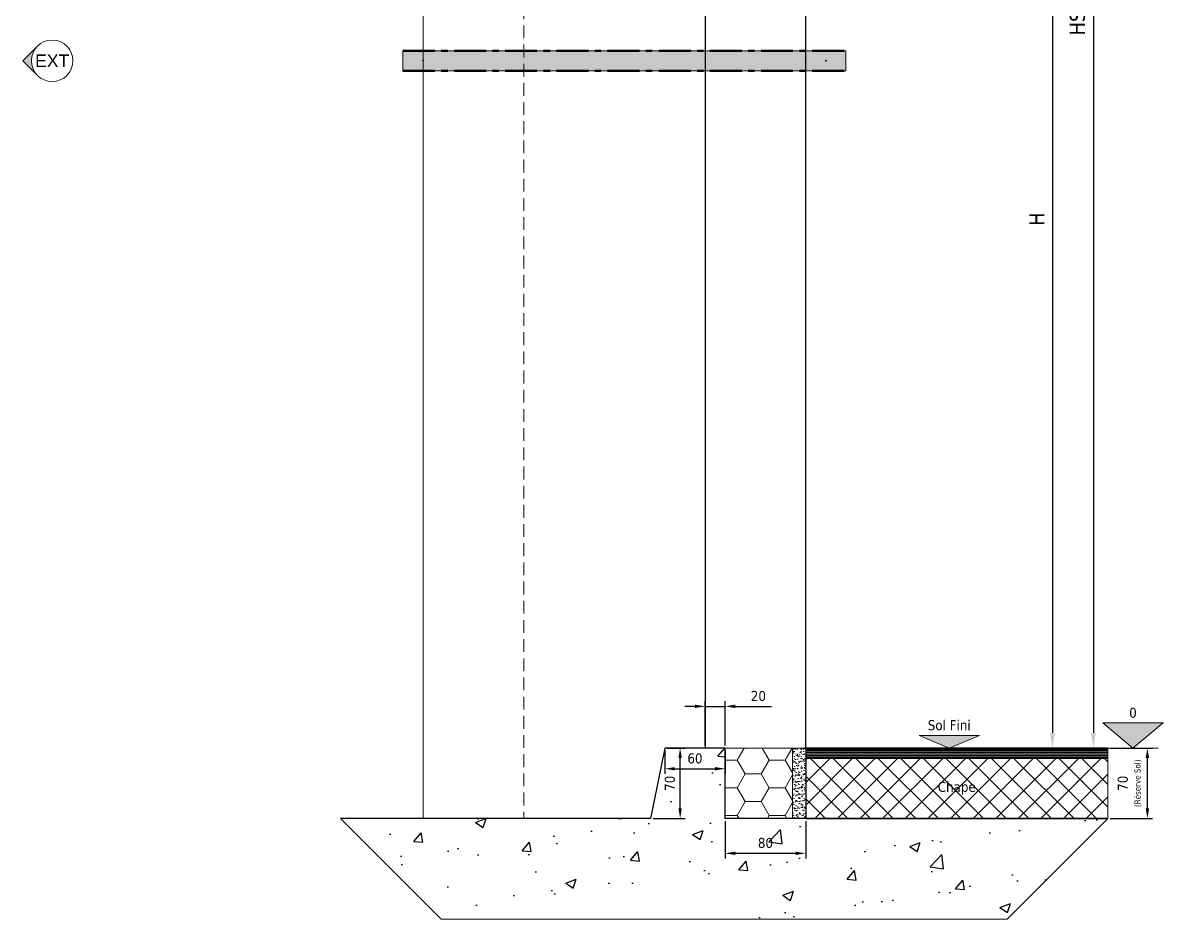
# Model space of a CAD drawing. Header units: millimetres. Extents: x -20000 to 230000, y -17405 to 24510.
# Drawn here: x 54323 to 55455, y 4924 to 5814 of the extents above; entities that cross this region are included whole.
import ezdxf
from ezdxf.enums import TextEntityAlignment as Align

# ---------------------------------------------------------------- set-up
doc = ezdxf.new("R2010")
doc.units = ezdxf.units.MM
doc.header["$PDMODE"] = 35
doc.header["$PDSIZE"] = 0.5
doc.linetypes.add('AXES', pattern=[50.800000000000004, 31.75, -6.35, 6.35, -6.35])
doc.linetypes.add('CACHE', pattern=[9.524999999999999, 6.35, -3.175])
doc.layers.get('0').update_dxf_attribs({"lineweight": 13})
doc.layers.get('Defpoints').update_dxf_attribs({"true_color": 0xc2a584})
for name, color, linetype, lineweight in [('0 - 1 (validé)', 3, 'Continuous', 13), ('1 - Axe', 1, 'AXES', 0), ('1 - BETON', 251, 'Continuous', 25), ('1 - Bois', 44, 'Continuous', 13), ('1 - Béton', 251, 'Continuous', 25), ('1 - Cotation', 32, 'Continuous', 13), ('1 - INTERROMPU', 253, 'CACHE', 13), ('1 - Isolant', 132, 'Continuous', 13), ('1 - Platre', 252, 'Continuous', 13), ('1 - Texte', 7, 'Continuous', 13), ('Texte', 7, 'Continuous', 13)]:
    doc.layers.add(name, color=color, linetype=linetype, lineweight=lineweight)
doc.layers.add('0 - Invisible', color=43, linetype='Continuous', lineweight=0, plot=False)
doc.layers.add('Non visible', color=163, linetype='Continuous', lineweight=25, plot=False)
doc.layers.add('1 - Cache', color=7, linetype='Continuous', lineweight=0, true_color=0xffffff)
doc.styles.get("Standard").update_dxf_attribs({"font": 'ARIALUNI.TTF'})
doc.styles.add('Texte Poralu', font='tahomabd.ttf')
doc.dimstyles.new('100 - 1000', dxfattribs={"dimtxt": 15, "dimasz": 15, "dimexe": 5, "dimexo": 2.5, "dimgap": 8, "dimtad": 1, "dimdec": 1, "dimtxsty": 'Texte Poralu', "dimcen": 10, "dimazin": 0, "dimtfac": 1, "dimtdec": 1, "dimtmove": 0, "dimatfit": 3, "dimfxl": 1, "dimarcsym": 0})
doc.dimstyles.new('30 - 1000', dxfattribs={"dimtxt": 10, "dimasz": 10, "dimexe": 5, "dimexo": 2.5, "dimgap": 5, "dimtad": 1, "dimdec": 1, "dimtxsty": 'Texte Poralu', "dimcen": 5, "dimazin": 0, "dimtfac": 1, "dimtdec": 1, "dimtmove": 0, "dimatfit": 3, "dimfxl": 1, "dimarcsym": 0})

# ---------------------------------------------------------------- blocks, each defined once
blk = doc.blocks.new('Cadre Coupe_Elev')
at = {"layer": 'Defpoints'}
blk.add_point((5000, 5729.996620553562), dxfattribs=at)
at = {"color": 7}
blk.add_attdef('REPERE_1', text='', height=300, dxfattribs=at).set_placement((1000, 9000), align=Align.MIDDLE_CENTER)
at = {"layer": '1 - Texte', "color": 7}
for tag, p in [('DEFINITION1', (5000, 1200)), ('DEFINITION2', (5000, 800))]:
    blk.add_attdef(tag, text='', height=250, dxfattribs=at).set_placement(p, align=Align.MIDDLE_CENTER)
at = {"layer": 'Non visible', "style": 'Texte Poralu'}
for p in [(5447.11721373623, 4905.799125232807), (5447.11721373623, 4605.799125232807)]:
    blk.add_attdef('REPERE_2', text='', height=35, dxfattribs=at).set_placement(p, align=Align.MIDDLE_LEFT)
blk = doc.blocks.new('*U1044')
at = {"layer": '1 - Béton'}
h = blk.add_hatch(dxfattribs=at)
h.set_pattern_fill('ANSI31', color=256, scale=0.5, angle=135)
h.set_pattern_definition([(180, (199.9999999999554, -2.273736754431224e-12), (-3.33066907387547e-16, -1.5875), [])])
h.paths.add_polyline_path([(0, 60.00000000000001), (299.9999999999554, 59.99999999999545), (299.9999999999554, 69.99999999999545), (0, 70)])
h = blk.add_hatch(dxfattribs=at)
h.set_pattern_fill('ANSI37', color=256, scale=5)
h.set_pattern_definition([(45, (199.9999999999554, -2.273736754431224e-12), (-11.22532015133644, 11.22532015133644), []), (135, (199.9999999999554, -2.273736754431224e-12), (-11.22532015133644, -11.22532015133644), [])])
h.paths.add_polyline_path([(0, 0), (299.9999999999554, -6.821210263295947e-12), (299.9999999999554, 59.99999999999545), (0, 60)])
h.paths.add_polyline_path([(125.9083277367138, 20.81766286097819), (173.9506380120663, 20.81766286097819), (173.9506380120663, 42.41940899932608), (125.9083277367138, 42.41940899932608)], flags=24)
at = {"layer": '0 - Invisible'}
for points in [[(0, 60.00000000000001), (299.9999999999554, 59.99999999999545), (299.9999999999554, 69.99999999999545), (0, 70), (0, 60.00000000000001)], [(0, 0), (299.9999999999554, -6.821210263295947e-12), (299.9999999999554, 59.99999999999545), (0, 60), (0, 0)]]:
    blk.add_lwpolyline(points, dxfattribs=at)
at = {"layer": '1 - Béton'}
for points in [[(299.9999999999554, 69.99999999999545), (0, 70), (0, 60.00000000000001), (299.9999999999554, 59.99999999999545)], [(299.9999999999554, 59.99999999999545), (0, 60.00000000000001), (0, 0), (299.9999999999554, -6.821210263295947e-12)]]:
    blk.add_lwpolyline(points, dxfattribs=at)
at = {"layer": 'Texte', "insert": (149.9999999999777, 29.99999999999767), "char_height": 10, "attachment_point": 5, "style": 'Texte Poralu'}
blk.add_mtext_dynamic_manual_height_columns('Chape', width=29.38230259003263, gutter_width=50, heights=[0], dxfattribs=at)
blk = doc.blocks.new('*U1176')
at = {"layer": '1 - Isolant'}
h = blk.add_hatch(dxfattribs=at)
h.set_pattern_fill('HONEY', color=256, scale=5)
h.set_pattern_definition([(0, (-58617.14088961176, -19307.49265059335), (23.8125, 13.748153225), [15.875, -31.75]), (120, (-58617.14088961176, -19307.49265059335), (-23.81249994797095, 13.74815331511695), [15.87499999999995, -31.7499999999999]), (59.99999999999999, (-58617.14088961176, -19307.49265059335), (5.202904551637744e-08, 27.49630654011694), [-31.75, 15.875])])
h.paths.add_polyline_path([(6.110691675125352e-12, -70.00000000002154), (67.00000000016529, -70.00000000002154), (67.00000000017371, 0), (0, 0)])
at = {"layer": '1 - Platre'}
h = blk.add_hatch(dxfattribs=at)
h.set_pattern_fill('AR-SAND', color=256, scale=0.1)
h.set_pattern_definition([(37.50000000000001, (-58617.14088961176, -19307.49265059335), (-0.1600031295984046, 4.894132373293424), [0, -3.860800000000001, 0, -4.318000000000001, 0, -4.1275]), (7.499999999999999, (-58617.14088961176, -19307.49265059335), (4.495232831380027, 7.168251005683543), [0, -2.0828, 0, -3.4798, 0, -1.3335]), (327.5, (-58620.26508961176, -19307.49265059335), (7.90992370241458, 0.01437184678545691), [0, -1.27, 0, -4.572, 0, -5.969]), (317.5, (-58620.26508961176, -19307.49265059335), (7.635564524722972, 2.229293232572162), [0, -0.635, 0, -2.9972, 0, -3.429])])
h.paths.add_polyline_path([(80.00000000017256, -70.00000000002154), (80.00000000017371, 0), (67.00000000017371, 0), (67.00000000016529, -70.00000000002154)])
at = {"layer": '0 - Invisible'}
for points in [[(6.110691675125352e-12, -70.00000000002154), (67.00000000016529, -70.00000000002154)], [(67.00000000016529, -70.00000000002154), (80.00000000017256, -70.00000000002154)]]:
    blk.add_lwpolyline(points, dxfattribs=at)
at = {"layer": '1 - Isolant'}
blk.add_lwpolyline([(67.00000000016529, -70.00000000002154), (67.00000000017371, 0), (0, 0), (6.110691675125352e-12, -70.00000000002154)], dxfattribs=at)
at = {"layer": '1 - Platre'}
blk.add_lwpolyline([(80.00000000017256, -70.00000000002154), (80.00000000017371, 0), (67.00000000017371, 0), (67.00000000016529, -70.00000000002154)], dxfattribs=at)
blk = doc.blocks.new('*U1175')
at = {"layer": '1 - BETON'}
h = blk.add_hatch(dxfattribs=at)
h.set_pattern_fill('CONCRETE', color=256, scale=15, style=0, pattern_type=2)
h.set_pattern_definition([(49.99999999999999, (124.0000000001188, 229.9999999999846), (107.589027390113, -9.412820247389266), [11.25, -123.75]), (355, (124.0000000001188, 229.9999999999846), (-20.81270004195, 112.8288200550018), [9, -99]), (100.4514, (132.9657520001188, 229.2155989999846), (86.77640725710323, 103.415931309143), [9.5610285, -105.1713168]), (46.18420000000002, (124.0000000001188, 259.9999999999845), (160.0861572938467, -24.82785214935271), [16.87499999999971, -185.6249999999977]), (96.6356, (137.3405117501188, 257.9310039499845), (140.1994058323055, 146.1176806350663), [14.3415432, -157.75695]), (351.1842, (124.0000000001188, 259.9999999999845), (140.1992917700441, 146.1177901387987), [13.5, -148.5]), (21, (139.0000000001188, 252.4999999999846), (89.53605781776925, -60.39283359980082), [11.25, -123.75]), (326.0000000000001, (139.0000000001188, 252.4999999999846), (36.49729978823726, 108.772506757028), [9, -99]), (71.4514, (146.4613349501188, 247.4672590999846), (126.0333942872235, 48.37957450649286), [9.5610285, -105.1713168]), (37.50000000000001, (124.0000000001188, 229.9999999999846), (1.8239782975936, 49.93407807469672), [0, -97.8, 0, -100.5, 0, -99.375]), (7.499999999999999, (124.0000000001188, 229.9999999999846), (39.46043061632229, 59.16175678235403), [0, -57.3, 0, -95.55, 0, -37.875]), (327.5, (90.5500000001188, 229.9999999999846), (80.07336542586135, -3.383230760156963), [0, -37.5, 0, -117, 0, -155.25]), (317.5, (75.5500000001188, 229.9999999999846), (87.47792540135794, 15.01574734984766), [0, -48.75, 0, -77.69999999999999, 0, -110.25])])
h.paths.add_polyline_path([(380.0000000001291, -70.00000000001548), (280.0000000001291, -170.0000000000155), (-282.0000000000073, -170.0000000000155), (-382.0000000000073, -70.00000000001548), (-74.00000000000314, -70.00000000001549), (-60, 0), (0, 0), (0, -70.00000000001548)])
at = {"layer": '0 - Invisible'}
blk.add_lwpolyline([(380.0000000001291, -70.00000000001548), (280.0000000001291, -170.0000000000155), (-282.0000000000073, -170.0000000000155), (-382.0000000000073, -70.00000000001548)], dxfattribs=at)
at = {"layer": '1 - BETON'}
blk.add_lwpolyline([(380.0000000001291, -70.00000000001548), (0, -70.00000000001548), (0, 0), (-60, 0), (-74.00000000000314, -70.00000000001549), (-382.0000000000073, -70.00000000001548)], dxfattribs=at)
blk = doc.blocks.new('*D1463')
at = {"layer": '1 - Cotation', "color": 0, "lineweight": -2, "transparency": 16777216}
for p, q in [((55020.00002455668, 5021.23220933935), (55020.00002455668, 4984.157499047591)), ((55100.00002455684, 5021.232209339349), (55100.00002455684, 4984.157499047591)), ((55030.00002455668, 4989.157499047591), (55090.00002455684, 4989.157499047591))]:
    blk.add_line(p, q, dxfattribs=at)
at = {"layer": '1 - Cotation', "color": 0, "transparency": 16777216}
for points in [[(55030.00002455668, 4990.824165714258), (55030.00002455668, 4987.490832380924), (55020.00002455668, 4989.157499047591)], [(55090.00002455684, 4990.824165714258), (55090.00002455684, 4987.490832380924), (55100.00002455684, 4989.157499047591)]]:
    blk.add_solid(points, dxfattribs=at)
at = {"layer": 'Defpoints', "color": 0, "transparency": 16777216}
for p in [(55020.00002455668, 5023.73220933935), (55100.00002455684, 5023.732209339349), (55100.00002455684, 4989.157499047591)]:
    blk.add_point(p, dxfattribs=at)
at = {"layer": '1 - Cotation', "color": 0, "transparency": 16777216, "insert": (55060.00002455676, 4999.38584021616), "char_height": 10, "attachment_point": 5, "style": 'Texte Poralu'}
blk.add_mtext('80', dxfattribs=at)
blk = doc.blocks.new('*U199')
blk.add_hatch(color=256).paths.add_polyline_path([(25, 0), (55, 25), (-5, 25)])
blk.add_line((0, 0), (50, 0))
blk.add_lwpolyline([(25, 0), (55, 25), (-5, 25), (25, 0)])
at = {"style": 'Texte Poralu'}
blk.add_attdef('HAUTEUR', text='', height=10, dxfattribs=at).set_placement((25, 34.99999999999997), align=Align.MIDDLE_CENTER)
blk = doc.blocks.new('*U200')
blk.add_hatch(color=256).paths.add_polyline_path([(0, 0), (29.99999999999999, 12.5), (-30.00000000000001, 12.5)])
blk.add_lwpolyline([(0, 0), (29.99999999999999, 12.5), (-30.00000000000001, 12.5), (0, 0)])
at = {"layer": 'Texte', "insert": (-7.105427357601002e-15, 17.5), "char_height": 10, "attachment_point": 8, "style": 'Texte Poralu'}
blk.add_mtext('Sol Fini', dxfattribs=at)
blk = doc.blocks.new('*D1464')
at = {"color": 0, "lineweight": -2, "transparency": 16777216}
for p, q in [((55402.5000245568, 5093.732209339345), (55444.32851743247, 5093.732209339345)), ((55439.32851743247, 5033.73220933935), (55439.32851743247, 5083.732209339345)), ((55402.5000245568, 5023.73220933935), (55444.32851743247, 5023.73220933935))]:
    blk.add_line(p, q, dxfattribs=at)
at = {"color": 0, "transparency": 16777216}
for points in [[(55437.66185076581, 5083.732209339345), (55440.99518409913, 5083.732209339345), (55439.32851743247, 5093.732209339345)], [(55437.66185076581, 5033.73220933935), (55440.99518409913, 5033.73220933935), (55439.32851743247, 5023.73220933935)]]:
    blk.add_solid(points, dxfattribs=at)
at = {"layer": 'Defpoints', "color": 0, "transparency": 16777216}
for p in [(55400.0000245568, 5093.732209339345), (55439.32851743247, 5093.732209339345), (55400.0000245568, 5023.73220933935)]:
    blk.add_point(p, dxfattribs=at)
at = {"color": 0, "transparency": 16777216, "insert": (55421.68759511324, 5058.732209339356), "char_height": 10, "attachment_point": 5, "rotation": 90, "style": 'Texte Poralu'}
blk.add_mtext('70 \\P{\\H0.6x;(Réserve Sol)}', dxfattribs=at)
blk = doc.blocks.new('*D1470')
at = {"layer": '1 - Cotation', "color": 0, "lineweight": -2, "transparency": 16777216}
for p, q in [((54960.00002455667, 5091.232209339365), (54960.00002455667, 5068.15522237058)), ((55020.00002455667, 5091.232209339365), (55020.00002455667, 5068.15522237058)), ((54970.00002455667, 5073.15522237058), (55010.00002455667, 5073.15522237058))]:
    blk.add_line(p, q, dxfattribs=at)
at = {"layer": '1 - Cotation', "color": 0, "transparency": 16777216}
for points in [[(54970.00002455667, 5074.821889037247), (54970.00002455667, 5071.488555703913), (54960.00002455667, 5073.15522237058)], [(55010.00002455667, 5074.821889037247), (55010.00002455667, 5071.488555703913), (55020.00002455667, 5073.15522237058)]]:
    blk.add_solid(points, dxfattribs=at)
at = {"layer": 'Defpoints', "color": 0, "transparency": 16777216}
for p in [(54960.00002455667, 5093.732209339365), (55020.00002455667, 5093.732209339365), (55020.00002455667, 5073.15522237058)]:
    blk.add_point(p, dxfattribs=at)
at = {"layer": '1 - Cotation', "color": 0, "transparency": 16777216, "insert": (54990.00002455667, 5083.36005783062), "char_height": 10, "attachment_point": 5, "style": 'Texte Poralu'}
blk.add_mtext('60', dxfattribs=at)
blk = doc.blocks.new('*D1465')
at = {"layer": '1 - Cotation', "color": 0, "lineweight": -2, "transparency": 16777216}
for p, q in [((55002.50002455692, 6144.331641222816), (55350.00002455673, 6144.331641222815)), ((55345.00002455673, 6129.331641222815), (55345.00002455673, 5108.732209339345)), ((55397.5000245568, 5093.732209339345), (55340.00002455673, 5093.732209339345))]:
    blk.add_line(p, q, dxfattribs=at)
at = {"layer": '1 - Cotation', "color": 0, "transparency": 16777216}
for points in [[(55342.50002455673, 6129.331641222815), (55347.50002455673, 6129.331641222815), (55345.00002455673, 6144.331641222815)], [(55342.50002455673, 5108.732209339345), (55347.50002455673, 5108.732209339345), (55345.00002455673, 5093.732209339345)]]:
    blk.add_solid(points, dxfattribs=at)
at = {"layer": 'Defpoints', "color": 0, "transparency": 16777216}
for p in [(55000.00002455692, 6144.331641222816), (55345.00002455673, 5093.732209339345), (55400.0000245568, 5093.732209339345)]:
    blk.add_point(p, dxfattribs=at)
at = {"layer": '1 - Cotation', "color": 0, "transparency": 16777216, "insert": (55329.50002455673, 5619.03192528109), "char_height": 15, "attachment_point": 5, "rotation": 90, "style": 'Texte Poralu'}
blk.add_mtext('H', dxfattribs=at)
blk = doc.blocks.new('*D1466')
at = {"layer": '1 - Cotation', "color": 0, "lineweight": -2, "transparency": 16777216}
for p, q in [((55397.500024557, 6544.331641222814), (55380.66724815396, 6544.331641222814)), ((55385.66724815396, 6529.331641222814), (55385.66724815396, 5108.73220933936)), ((55397.5000245568, 5093.73220933936), (55380.66724815396, 5093.73220933936))]:
    blk.add_line(p, q, dxfattribs=at)
at = {"layer": '1 - Cotation', "color": 0, "transparency": 16777216}
for points in [[(55383.16724815396, 6529.331641222814), (55388.16724815396, 6529.331641222814), (55385.66724815396, 6544.331641222814)], [(55383.16724815396, 5108.73220933936), (55388.16724815396, 5108.73220933936), (55385.66724815396, 5093.73220933936)]]:
    blk.add_solid(points, dxfattribs=at)
at = {"layer": 'Defpoints', "color": 0, "transparency": 16777216}
for p in [(55400.000024557, 6544.331641222814), (55385.66724815396, 5093.73220933936), (55400.0000245568, 5093.73220933936)]:
    blk.add_point(p, dxfattribs=at)
at = {"layer": '1 - Cotation', "color": 0, "transparency": 16777216, "insert": (55369.89525352669, 5819.031925281096), "char_height": 15, "attachment_point": 5, "rotation": 90, "style": 'Texte Poralu'}
blk.add_mtext('HSP', dxfattribs=at)
blk = doc.blocks.new('*U198')
h = blk.add_hatch(color=256)
edge = h.paths.add_edge_path()
edge.add_line((-29.16815472393788, 0), (-14.58407736197061, -14.58407736196894))
edge.add_arc((1.326938559031987e-11, 1.103117597267556e-11), 20.62500000001327, 180.0000000000306, 224.9999999999923, ccw=False)
edge.add_arc((8.125056183416746e-12, -8.900435943814955e-12), 20.62500000000813, 135.0000000000017, 179.9999999999753, ccw=False)
edge.add_line((-14.58407736197061, 14.58407736196894), (-29.16815472393788, 0))
for p, q in [((-14.58407736197061, 14.58407736196894), (-29.16815472393787, 0.001705469134321902)), ((-29.16815472393787, 0.001705469134321902), (-14.58407736196841, -14.58407736197114))]:
    blk.add_line(p, q)
blk.add_circle((0, 0), 20.625)
at = {"insert": (0, 0), "char_height": 12.5, "attachment_point": 5}
blk.add_mtext('EXT', dxfattribs=at)
blk = doc.blocks.new('*U839')
at = {"layer": '1 - Cache'}
blk.add_hatch(color=256, dxfattribs=at).paths.add_polyline_path([(-20, -10), (419.999999999899, -10), (419.999999999899, 10), (-20, 10)])
at = {"layer": '0 - Invisible'}
blk.add_lwpolyline([(-20, -10), (419.999999999899, -10), (419.999999999899, 10), (-20, 10)], close=True, dxfattribs=at)
for p in [(0, 0), (399.999999999899, 0)]:
    blk.add_point(p, dxfattribs=at)
at = {"layer": '1 - Axe', "lineweight": 50}
for p, q in [((-20, 10), (419.999999999899, 10)), ((-20, -10), (419.999999999899, -10))]:
    blk.add_line(p, q, dxfattribs=at)
blk = doc.blocks.new('*D1474')
at = {"layer": '1 - Cotation', "color": 0, "lineweight": -2, "transparency": 16777216}
for p, q in [((54962.50002455667, 5093.732209339365), (54980.26062782999, 5093.732209339365)), ((54975.26062782999, 5033.73220933935), (54975.26062782999, 5083.732209339365)), ((54948.50002455667, 5023.73220933935), (54980.26062782999, 5023.73220933935))]:
    blk.add_line(p, q, dxfattribs=at)
at = {"layer": '1 - Cotation', "color": 0, "transparency": 16777216}
for points in [[(54973.59396116333, 5083.732209339365), (54976.92729449666, 5083.732209339365), (54975.26062782999, 5093.732209339365)], [(54973.59396116333, 5033.73220933935), (54976.92729449666, 5033.73220933935), (54975.26062782999, 5023.73220933935)]]:
    blk.add_solid(points, dxfattribs=at)
at = {"layer": 'Defpoints', "color": 0, "transparency": 16777216}
for p in [(54960.00002455667, 5093.732209339365), (54975.26062782999, 5093.732209339365), (54946.00002455667, 5023.73220933935)]:
    blk.add_point(p, dxfattribs=at)
at = {"layer": '1 - Cotation', "color": 0, "transparency": 16777216, "insert": (54965.05579236995, 5058.732209339365), "char_height": 10, "attachment_point": 5, "rotation": 90, "style": 'Texte Poralu'}
blk.add_mtext('70', dxfattribs=at)
blk = doc.blocks.new('*D2001')
at = {"layer": '1 - Cotation', "color": 0, "lineweight": -2, "transparency": 16777216}
for p, q in [((54990.00002455682, 5135.13596681651), (54980.00002455682, 5135.13596681651)), ((55000.00002455682, 5096.232209339365), (55000.00002455682, 5140.13596681651)), ((55000.00002455682, 5135.13596681651), (55020.00002455667, 5135.13596681651)), ((55020.00002455667, 5096.232209339365), (55020.00002455667, 5140.13596681651)), ((55030.00002455667, 5135.13596681651), (55065.97719043981, 5135.13596681651))]:
    blk.add_line(p, q, dxfattribs=at)
at = {"layer": '1 - Cotation', "color": 0, "transparency": 16777216}
for points in [[(54990.00002455682, 5136.802633483177), (54990.00002455682, 5133.469300149843), (55000.00002455682, 5135.13596681651)], [(55030.00002455667, 5136.802633483177), (55030.00002455667, 5133.469300149843), (55020.00002455667, 5135.13596681651)]]:
    blk.add_solid(points, dxfattribs=at)
at = {"layer": 'Defpoints', "color": 0, "transparency": 16777216}
for p in [(55020.00002455667, 5135.13596681651), (55000.00002455682, 5093.732209339365), (55020.00002455667, 5093.732209339365)]:
    blk.add_point(p, dxfattribs=at)
at = {"layer": '1 - Cotation', "color": 0, "transparency": 16777216, "insert": (55052.98860749824, 5145.34080227655), "char_height": 10, "attachment_point": 5, "style": 'Texte Poralu'}
blk.add_mtext('20', dxfattribs=at)

msp = doc.modelspace()

# ---------------------------------------------------------------- linework, layer by layer
at = {"layer": '1 - BETON', "ltscale": 2}
msp.add_line((55100.00002455684, 5093.732209339365), (55100.00002455692, 6334.331641222816), dxfattribs=at)
msp.add_lwpolyline([(55000.00002455693, 6154.331641222816), (55000.00002455682, 5093.732209339365), (55000.00002455698, 5093.732209339365)], dxfattribs=at)
at = {"layer": '1 - Bois'}
msp.add_line((54720.00002455693, 6145.831641222816), (54720.00002455695, 5023.73220933935), dxfattribs=at)
at = {"layer": '1 - INTERROMPU', "ltscale": 2}
msp.add_line((54820.00002455693, 6154.331641222816), (54820.00002455683, 5023.73220933935), dxfattribs=at)

# ---------------------------------------------------------------- block references
for name, p in [('*U198', (54351.66815472394, 5776.285336219353)), ('*U839', (54720.00002455692, 5776.281925281084)), ('*U1175', (55020.00002455667, 5093.732209339365)), ('*U1176', (55020.00002455667, 5093.732209339365)), ('*U1044', (55100.00002455684, 5023.73220933935))]:
    msp.add_blockref(name, p)
at = {"layer": '0 - 1 (validé)'}
msp.add_blockref('Cadre Coupe_Elev', (50000, 0), dxfattribs=at)
at = {"layer": 'Texte'}
msp.add_blockref('*U199', (55400.0000245568, 5093.732209339345), dxfattribs=at).add_auto_attribs({'HAUTEUR': '0'})
msp.add_blockref('*U200', (55242.50002455682, 5093.732209339363), dxfattribs=at)

# ---------------------------------------------------------------- dimensions: what is measured, and where the dimension line sits
dim = msp.add_linear_dim(base=(55439.32851743247, 5093.732209339345), p1=(55400.0000245568, 5023.73220933935), p2=(55400.0000245568, 5093.732209339345), angle=90, text='<> \\P{\\H0.6x;(Réserve Sol)}', dimstyle='30 - 1000')
dim.commit()
dim.dimension.update_dxf_attribs({"geometry": '*D1464', "text_midpoint": (55421.68759511324, 5058.732209339356)})
at = {"layer": '1 - Cotation'}
for base, p1, p2, text, picture, middle in [((55385.66724815396, 5093.73220933936), (55400.000024557, 6544.331641222814), (55400.0000245568, 5093.73220933936), 'HSP', '*D1466', (55369.89525352669, 5819.031925281096)), ((55345.00002455673, 5093.732209339345), (55000.00002455692, 6144.331641222816), (55400.0000245568, 5093.732209339345), 'H', '*D1465', (55329.50002455673, 5619.03192528109))]:
    dim = msp.add_linear_dim(base=base, p1=p1, p2=p2, angle=90, text=text, dimstyle='100 - 1000', dxfattribs=at)
    dim.commit()
    dim.dimension.update_dxf_attribs({"geometry": picture, "text_midpoint": middle})
for base, p1, p2, picture, middle in [((55020.00002455667, 5135.13596681651), (55000.00002455682, 5093.732209339365), (55020.00002455667, 5093.732209339365), '*D2001', (55052.98860749824, 5145.34080227655)), ((55020.00002455667, 5073.15522237058), (54960.00002455667, 5093.732209339365), (55020.00002455667, 5093.732209339365), '*D1470', (54990.00002455667, 5083.36005783062)), ((55100.00002455684, 4989.157499047591), (55020.00002455668, 5023.73220933935), (55100.00002455684, 5023.732209339349), '*D1463', (55060.00002455676, 4999.38584021616))]:
    dim = msp.add_linear_dim(base=base, p1=p1, p2=p2, dimstyle='30 - 1000', dxfattribs=at)
    dim.commit()
    dim.dimension.update_dxf_attribs({"geometry": picture, "text_midpoint": middle})
dim = msp.add_linear_dim(base=(54975.26062782999, 5093.732209339365), p1=(54946.00002455667, 5023.73220933935), p2=(54960.00002455667, 5093.732209339365), angle=90, dimstyle='30 - 1000', dxfattribs=at)
dim.commit()
dim.dimension.update_dxf_attribs({"geometry": '*D1474', "text_midpoint": (54965.05579236995, 5058.732209339365)})

doc.saveas('drawing.dxf')
